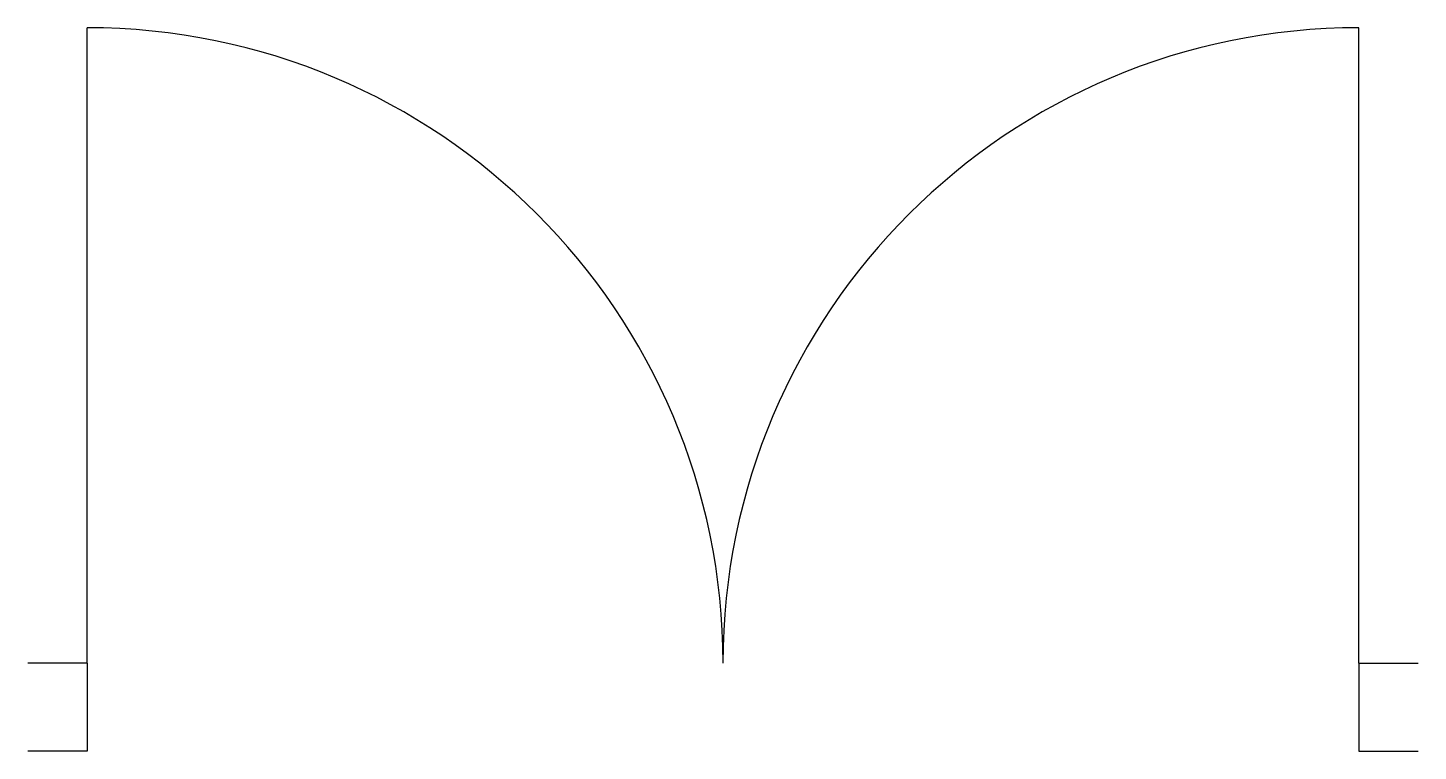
# Model space of a CAD drawing. Extents: x 917.2 to 996, y 659.7 to 700.7.
import ezdxf

# ---------------------------------------------------------------- set-up
doc = ezdxf.new("R2010")
doc.units = 0
doc.layers.get('0').update_dxf_attribs({"linetype": 'CONTINUOUS'})

msp = doc.modelspace()

# ---------------------------------------------------------------- linework, layer by layer
at = {"color": 0}
for p, q in [((920.564, 664.691), (920.564, 700.712)), ((992.607, 664.691), (992.607, 700.712)), ((920.564, 664.691), (917.197, 664.691)), ((920.564, 664.691), (920.564, 659.691)), ((992.607, 664.691), (995.973, 664.691)), ((992.607, 664.691), (992.607, 659.691)), ((920.564, 659.691), (917.197, 659.691)), ((992.607, 659.691), (995.973, 659.691))]:
    msp.add_line(p, q, dxfattribs=at)
for centre, start, end in [((920.564, 664.691), 0, 90), ((992.607, 664.691), 90, 180)]:
    msp.add_arc(centre, 36.022, start, end, dxfattribs=at)

doc.saveas('drawing.dxf')
